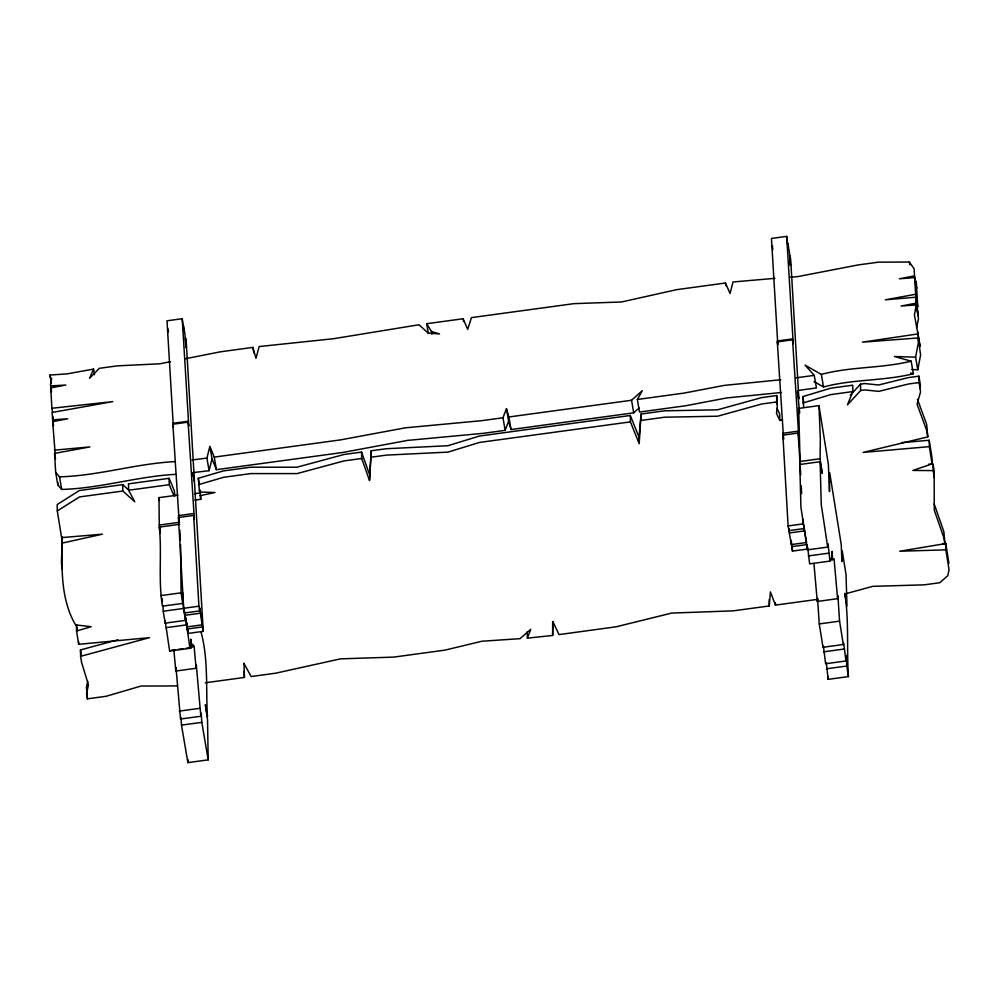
<?xml version="1.0" encoding="UTF-8"?>
<svg xmlns="http://www.w3.org/2000/svg" width="999" height="999" viewBox="0 0 999 999"><rect width="100%" height="100%" fill="white"/><g stroke="black" fill="none" stroke-linecap="round" stroke-linejoin="round"><path stroke-width="1.5" d="M173.364 426.985L167.008 320.791L182.243 318.718L188.786 426.123L188.099 422.152L172.864 424.225L179.146 521.515L178.434 517.494L193.669 515.409L194.38 519.43L188.099 422.152M777.809 344.643L771.453 238.449L786.688 236.376L793.231 343.781L792.544 339.797L777.309 341.883L783.591 439.173L782.879 435.152L798.114 433.067L798.825 437.087L792.544 339.797M552.672 621.453L552.634 635.451L527.372 638.161L527.235 631.78M552.634 635.451L552.934 621.74L559.015 634.59L616.071 626.81L671.703 613.074L733.266 610.851L769.28 605.943L770.391 591.883L775.424 605.107L817.657 599.35M62.363 569.355L61.414 563.399L62.325 536.663C61.763 566.283 60.065 598.501 75.574 624.912L91.221 626.685L76.548 630.981L78.671 644.293L149.55 637.649L80.607 656.318L81.581 662.449L88.486 684.927L86.563 693.531L87.413 698.838L106.119 696.291L140.984 686.051L177.485 685.951M200.924 631.543C208.566 659.527 205.757 688.299 207.467 716.857L205.357 704.757L207.53 719.829L208.192 759.852L187.874 762.624L187.987 759.602M200.836 716.271L196.303 664.785L196.116 668.269L175.799 671.041L175.986 667.557L180.519 719.03L200.836 716.271L201.211 713.199L201.81 722.352L208.192 759.852M165.547 623.339L169.63 651.048L189.947 648.289L185.627 617.669L185.477 620.379L165.16 623.151L165.31 620.441M194.88 500.099L200.762 499.288L200.187 495.641L214.985 492.519L199.6 491.983L198.289 478.296L223.426 470.916L250.687 467.207L296.878 467.22L344.056 454.483L361.551 452.097L361.675 458.491L369.505 480.469L371.216 450.786L386.363 448.726L447.889 445.729L479.395 436.051L630.294 415.497L639.06 437.312L639.16 442.42M369.505 480.469L371.216 450.786M639.06 437.312L641.071 414.023L664.585 410.814L717.507 409.827L761.75 397.577L776.722 395.542L776.66 404.258M641.071 414.023L639.185 443.706L630.431 421.878L630.294 415.497M807.904 549.238L809.627 563.861L829.944 561.101L828.046 543.793L827.709 547.09L807.392 549.862L807.617 547.664M843.318 644.505L839.572 621.153L837.899 595.679L837.587 598.688L817.269 601.46L817.582 598.451L819.255 623.925L823.001 647.277L843.318 644.505L843.718 643.368L845.953 660.963L825.636 663.736L823.401 646.128L823.001 647.277M845.953 660.963L846.54 655.394L846.765 666.033L848.451 676.585L828.134 679.357L826.323 662.724M911.737 369.555L917.769 369.742L915.608 357.155L918.431 342.42L918.168 337.949L862.412 342.17L917.931 333.928L914.447 314.91L916.233 304.92L901.023 306.044L916.133 303.159L915.783 297.227L885.339 299.825L915.608 294.28L914.622 277.597L899.412 278.796L914.522 275.849L914.11 268.793L909.365 262.025L878.346 262.188L858.166 264.935L797.714 276.623L790.109 277.185M917.769 369.742L920.603 355.007L918.168 337.949M829.944 561.101L830.494 558.491L832.067 560.127L832.105 551.411L832.504 558.578L834.09 559.203L837.587 598.688M916.62 327.497L918.481 318.818L916.233 304.92M87.712 681.405L86.426 687.137L87.413 698.838M192.645 472.689L209.091 470.679L206.918 458.104L209.865 446.278L214.248 457.105L216.408 469.68L342.432 452.522L407.505 440.409L483.666 433.279L505.157 430.344L508.603 421.241L506.443 408.666L502.984 417.769L505.157 430.344M209.091 470.679L212.025 458.866L210.102 447.677M919.654 388.236L920.441 385.489L918.943 376.173L908.366 377.61L878.62 384.99L864.759 383.554L860.526 384.128L850.361 395.167M527.372 638.161L530.769 629.333L520.042 638.661L481.818 641.246L445.067 650.112L393.756 657.105L340.497 658.853L275.599 673.201L251.136 676.535L243.993 663.448M803.696 407.48L802.834 396.591L830.743 388.186L852.721 385.189L852.859 391.571L847.452 404.857L860.663 390.509L864.897 389.935L878.758 391.371L908.503 383.991L919.08 382.555L918.943 376.173M51.548 391.521L50.512 384.603L51.661 378.708L50.062 376.898L49.95 375.037L67.058 373.876L93.569 369.093L89.56 378.309L99.326 368.306L117.22 365.871L159.99 363.773L170.554 361.675M781.43 392.495L726.573 397.964L685.951 405.719L639.522 412.05L637.35 399.463L642.295 390.659L631.543 400.262L508.878 416.97L506.443 408.666M508.603 421.241L511.051 429.545L633.703 412.837L639.085 408.042M62.45 543.044L102.485 534.165L61.588 537.624L57.305 510.926L79.458 496.94L122.802 491.033L134.803 501.785L128.634 490.234L128.496 483.853L169.118 478.321L174.326 490.696L174.837 496.078M169.63 651.048L170.504 650.649M171.578 650.162L175.487 649.775M189.947 648.289L190.821 647.889L190.896 639.148L191.446 647.602L185.639 648.388M191.446 647.602L192.52 644.18L194.093 646.39L196.116 668.269M901.523 442.669L929.207 440.259L931.98 457.505L932.104 463.886L912.849 470.442L933.191 470.604L934.29 477.522M802.971 402.972L830.881 394.568L852.859 391.571M198.426 484.69L223.564 477.297L250.824 473.588L297.015 473.601L344.18 460.876L361.675 458.491M846.091 593.643L872.776 586.338L924.087 584.852L939.784 582.717L947.789 575.699L949.05 569.605L945.878 549.85L945.753 543.468L942.669 543.556M80.607 656.318L80.469 649.937L117.944 639.785M917.444 399.25L926.672 424.4L927.784 436.888L863.198 452.41L929.345 446.64L932.104 463.886M185.652 358.691L220.379 351.823L252.859 347.39L255.969 358.366L259.153 346.541L333.541 338.711L418.981 324.762L428.146 333.067L439.523 333.978L431.418 331.431L426.685 323.713L463.124 318.756L467.707 329.458L471.428 317.62L574.013 303.646L621.628 301.96L676.585 289.673L725.436 283.017L730.057 293.444L733.004 281.98L774.887 278.334M55.32 455.756L52.685 421.665L67.77 418.756L52.585 419.817L52.148 412.45L112.787 401.61L51.898 408.266L50.699 387.862L65.834 385.04L50.587 385.926M175.574 474.35C137.175 476.398 100.275 488.436 61.701 489.423L57.83 484.89L55.657 472.315L54.558 453.396L89.898 446.915L54.358 450.162M814.023 381.593L823.513 386.975C852.871 379.071 883.753 381.069 913.323 373.763L911.163 361.176C881.58 368.481 850.711 366.483 821.34 374.4L805.082 365.159L814.26 375.362L816.433 387.949L798.176 390.434M934.14 503.833L943.868 531.705L944.904 543.693L899.712 551.236L945.878 549.85M172.815 423.314L188.049 421.241M777.259 340.971L792.494 338.898M206.918 458.104L192.033 459.952M214.248 457.105L340.272 439.935L405.332 427.822L481.506 420.691L502.984 417.769M637.35 399.463L683.791 393.144L724.4 385.377L780.793 379.757M796.003 377.847L814.26 375.362M129.208 490.509L122.665 484.64L79.321 490.546L57.168 504.532L57.305 510.926M128.634 490.234L169.256 484.702L173.888 495.704M371.341 457.167L386.501 455.107L448.014 452.11L479.532 442.432L630.431 421.878M641.196 420.404L664.722 417.207L717.644 416.208L761.887 403.971L776.86 401.923L776.722 395.542M800.199 464.423L798.651 408.404L818.968 405.631L828.383 464.385L829.495 491.608L829.719 472.739L841.27 544.817L841.882 561.488L842.244 550.899L846.028 574.5L846.977 606.043L844.804 593.431C849.15 620.866 846.553 648.875 848.451 676.585M160.377 532.43L159.266 525.062L158.978 497.652L177.847 495.079M194.743 493.706L200.637 492.907M776.86 401.923L777.384 405.244L776.498 413.336L779.819 420.404L782.567 420.03M178.309 515.621L193.544 513.548M782.754 433.279L797.989 431.206M159.266 525.062L179.583 522.302M185.477 620.379L183.566 608.466L182.53 592.769L182.755 603.408L162.437 606.168C158.104 580.069 162.025 553.396 159.316 527.097L179.633 524.325M799.762 461.513L820.079 458.741L820.341 439.173L818.968 405.631M807.392 549.862L800.911 507.18L799.824 464.485L820.142 461.713L822.239 473.301L820.079 458.741M160.752 595.616L181.069 592.844L180.569 544.63M184.565 611.213L186.888 626.922L202.123 624.85L199.7 607.779L199.725 610.913L184.478 612.986L183.679 608.279L198.913 606.206L193.669 515.409M803.358 523.851L804.17 528.558L788.923 530.644L788.111 525.936L803.358 523.851L803.084 519.343M165.16 623.151L163.249 611.238L183.566 608.466M184.877 615.309L200.125 613.236M804.57 530.894L806.568 542.507L791.333 544.58L789.322 532.966L804.57 530.894L804.357 528.159M165.884 627.697L186.201 624.924M182.243 318.718L183.554 330.107L183.429 325.574L184.94 334.34L185.951 347.802L185.577 338.087L186.251 341.958L194.43 481.231L193.057 473.801L194.543 483.141L203.247 631.356L187.999 633.441L187.238 628.995L202.472 626.922L201.448 613.423L202.123 624.85M791.683 546.653L806.917 544.567L807.691 549.013L792.444 551.098L791.233 540.646M808.366 555.931L828.683 553.171M189.735 646.977L194.093 646.39M831.193 559.59L834.09 559.203M178.384 649.375L182.742 648.788M205.332 682.767L244.38 677.447L244.243 671.066M179.258 711.113L199.575 708.341M819.255 623.925L839.572 621.153M187.874 762.624L181.493 725.112L201.81 722.352M823.725 651.823L844.043 649.05M826.448 668.793L846.765 666.033M55.657 472.315L59.528 476.848C98.626 475.786 136.026 463.586 174.962 461.625M928.695 464.185L933.054 464.223L934.165 471.141L934.277 510.227L944.005 538.099L944.904 543.693M915.608 357.155L894.48 356.506L911.163 361.176M910.551 372.977L913.323 373.763M777.035 408.366L779.682 414.023L779.819 420.404M212.025 458.866L216.408 469.68M361.551 452.097L369.368 474.088M917.582 331.693L920.104 346.516L917.931 333.928M799.824 464.485L800.349 467.382M914.522 275.849L916.695 288.424L916.27 281.368M914.622 277.597L916.795 290.172L917.769 306.868L915.608 294.28M915.783 297.227L918.293 315.734L916.133 303.159M909.365 262.025L909.839 264.822M821.34 374.4L823.513 386.975M786.688 236.376L787.999 247.764L787.874 243.232L789.372 251.998L790.396 265.459L790.022 255.744L790.696 259.615L798.875 398.888L797.502 391.458L799.675 412.637M777.309 341.883L777.759 344.53M725.436 283.017L725.923 285.814M631.543 400.262L633.703 412.837M508.878 416.97L511.051 429.545M463.124 318.756L463.611 321.553M431.418 331.431L431.905 334.228M426.685 323.713L428.371 333.504M252.859 347.39L253.833 352.984M172.864 424.225L173.327 426.873M198.913 606.206L199.725 610.913M202.472 626.922L203.247 631.356M93.569 369.093L94.53 374.687M49.95 375.037L51.399 383.429M50.699 387.862L51.424 392.058M51.898 408.266L52.622 412.462M52.872 416.645L53.347 419.43M52.585 419.817L53.546 425.412M52.685 421.665L53.409 425.861M59.528 476.848L61.701 489.423M54.558 453.396L55.519 458.991M159.316 527.097L160.277 532.742M945.753 543.468L948.913 563.224M919.08 382.555L920.566 391.883L917.07 404.233L926.81 430.781L927.784 436.888M827.709 547.09L821.228 504.408L820.142 461.713M802.834 396.591L803.795 402.597M798.651 408.404L799.462 413.449M198.289 478.296L199.226 484.14M181.069 592.844L182.755 603.408M158.978 497.652L159.453 500.599M77.36 630.519L76.411 624.6L76.548 630.981M80.469 649.937L81.456 656.068M813.923 563.473L817.269 601.46M175.799 671.041L173.901 650.524M772.439 245.667L772.764 249.837M168.107 329.395L168.319 332.18L168.232 329.158M789.01 528.871L789.322 532.966M186.788 622.989L187.238 628.995M798.114 433.067L800.736 474.987M782.879 435.152L788.111 525.936M178.434 517.494L183.679 608.279M180.994 717.494L181.493 725.112M162.874 605.519L163.249 611.238M792.182 546.503L792.444 551.098M791.071 540.297L791.333 544.58M187.737 628.846L187.912 631.905M186.626 622.639L186.888 626.922M57.655 481.98L57.83 484.89M179.795 530.057L180.344 540.259M801.26 485.851L801.623 493.618M244.031 663.286L244.38 677.447M933.054 464.223L933.191 470.604M929.207 440.259L929.345 446.64M860.526 384.128L860.663 390.509M828.071 676.423L828.134 679.357M775.361 602.559L775.424 605.107M769.143 599.562L769.28 605.943M200.687 495.454L200.762 499.288M200.075 490.534L200.187 495.641M199.55 489.435L199.6 491.983M169.118 478.321L169.256 484.702M162.275 598.576L162.35 601.61M122.665 484.64L122.802 491.033M78.621 641.745L78.671 644.293M788.91 528.558L788.923 530.644"/></g></svg>
